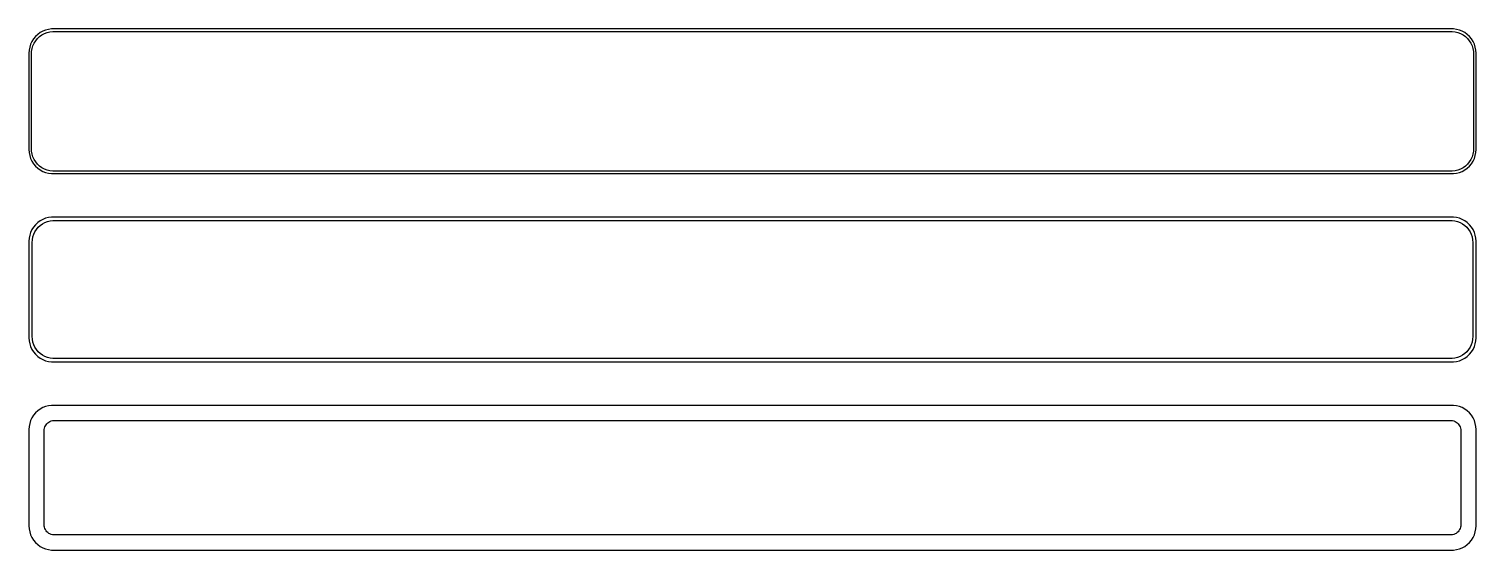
# Model space of a CAD drawing. Header units: metres. Extents: x -150 to 150, y 102 to 210.
import ezdxf

# ---------------------------------------------------------------- set-up
doc = ezdxf.new("R2010")
doc.units = ezdxf.units.M

msp = doc.modelspace()

# ---------------------------------------------------------------- linework, layer by layer
for p, q in [((-149.382, 207.409), (-149.649, 206.841)), ((-149.045, 207.939), (-149.382, 207.409)), ((-149.166, 206.499), (-148.912, 207.038)), ((-148.645, 208.423), (-149.045, 207.939)), ((-148.912, 207.038), (-148.593, 207.542)), ((-148.187, 208.853), (-148.645, 208.423)), ((-148.593, 207.542), (-148.213, 208.002)), ((-148.213, 208.002), (-147.778, 208.41)), ((-147.679, 209.222), (-148.187, 208.853)), ((-147.778, 208.41), (-147.295, 208.761)), ((-147.129, 209.524), (-147.679, 209.222)), ((-147.295, 208.761), (-146.772, 209.048)), ((-146.545, 209.755), (-147.129, 209.524)), ((-146.772, 209.048), (-146.218, 209.268)), ((-145.937, 209.911), (-146.545, 209.755)), ((-146.218, 209.268), (-145.64, 209.416)), ((-145.314, 209.99), (-145.937, 209.911)), ((-145.64, 209.416), (-145.048, 209.491)), ((145.314, 209.99), (-145.314, 209.99)), ((-145.048, 209.491), (145.048, 209.491)), ((145.048, 209.491), (145.64, 209.416)), ((145.937, 209.911), (145.314, 209.99)), ((145.64, 209.416), (146.218, 209.268)), ((146.545, 209.755), (145.937, 209.911)), ((146.218, 209.268), (146.772, 209.048)), ((147.129, 209.524), (146.545, 209.755)), ((146.772, 209.048), (147.295, 208.761)), ((147.679, 209.222), (147.129, 209.524)), ((147.295, 208.761), (147.778, 208.41)), ((148.187, 208.853), (147.679, 209.222)), ((147.778, 208.41), (148.213, 208.002)), ((148.645, 208.423), (148.187, 208.853)), ((148.213, 208.002), (148.593, 207.542)), ((148.593, 207.542), (148.912, 207.038)), ((149.045, 207.939), (148.645, 208.423)), ((148.912, 207.038), (149.166, 206.499)), ((149.382, 207.409), (149.045, 207.939)), ((149.649, 206.841), (149.382, 207.409)), ((-149.961, 205.627), (-150, 205)), ((-150, 205), (-150, 185)), ((-149.843, 206.243), (-149.961, 205.627)), ((-149.649, 206.841), (-149.843, 206.243)), ((-149.5, 204.75), (-149.463, 205.345)), ((-149.5, 185.25), (-149.5, 204.75)), ((-149.463, 205.345), (-149.351, 205.931)), ((-149.351, 205.931), (-149.166, 206.499)), ((149.166, 206.499), (149.351, 205.931)), ((149.351, 205.931), (149.463, 205.345)), ((149.463, 205.345), (149.5, 204.75)), ((149.5, 204.75), (149.5, 185.25)), ((149.843, 206.243), (149.649, 206.841)), ((149.961, 205.627), (149.843, 206.243)), ((150, 205), (149.961, 205.627)), ((150, 185), (150, 205)), ((-150, 185), (-149.961, 184.373)), ((-149.961, 184.373), (-149.843, 183.757)), ((-149.843, 183.757), (-149.649, 183.159)), ((-149.649, 183.159), (-149.382, 182.591)), ((-149.463, 184.655), (-149.5, 185.25)), ((-149.351, 184.069), (-149.463, 184.655)), ((-149.166, 183.501), (-149.351, 184.069)), ((-148.912, 182.962), (-149.166, 183.501)), ((149.166, 183.501), (148.912, 182.962)), ((149.351, 184.069), (149.166, 183.501)), ((149.463, 184.655), (149.351, 184.069)), ((149.382, 182.591), (149.649, 183.159)), ((149.5, 185.25), (149.463, 184.655)), ((149.649, 183.159), (149.843, 183.757)), ((149.843, 183.757), (149.961, 184.373)), ((149.961, 184.373), (150, 185)), ((-149.382, 182.591), (-149.045, 182.061)), ((-149.045, 182.061), (-148.645, 181.577)), ((-148.593, 182.458), (-148.912, 182.962)), ((-148.645, 181.577), (-148.187, 181.147)), ((-148.213, 181.998), (-148.593, 182.458)), ((-147.778, 181.59), (-148.213, 181.998)), ((-148.187, 181.147), (-147.679, 180.778)), ((-147.295, 181.239), (-147.778, 181.59)), ((-147.679, 180.778), (-147.129, 180.476)), ((-146.772, 180.952), (-147.295, 181.239)), ((-147.129, 180.476), (-146.545, 180.245)), ((-146.218, 180.732), (-146.772, 180.952)), ((-146.545, 180.245), (-145.937, 180.089)), ((-145.64, 180.584), (-146.218, 180.732)), ((-145.937, 180.089), (-145.314, 180.01)), ((-145.048, 180.509), (-145.64, 180.584)), ((-145.314, 180.01), (145.314, 180.01)), ((145.048, 180.509), (-145.048, 180.509)), ((145.64, 180.584), (145.048, 180.509)), ((145.314, 180.01), (145.937, 180.089)), ((146.218, 180.732), (145.64, 180.584)), ((145.937, 180.089), (146.545, 180.245)), ((146.772, 180.952), (146.218, 180.732)), ((146.545, 180.245), (147.129, 180.476)), ((147.295, 181.239), (146.772, 180.952)), ((147.129, 180.476), (147.679, 180.778)), ((147.778, 181.59), (147.295, 181.239)), ((147.679, 180.778), (148.187, 181.147)), ((148.213, 181.998), (147.778, 181.59)), ((148.187, 181.147), (148.645, 181.577)), ((148.593, 182.458), (148.213, 181.998)), ((148.912, 182.962), (148.593, 182.458)), ((148.645, 181.577), (149.045, 182.061)), ((149.045, 182.061), (149.382, 182.591)), ((-149.382, 168.409), (-149.649, 167.841)), ((-149.045, 168.939), (-149.382, 168.409)), ((-148.645, 169.423), (-149.045, 168.939)), ((-148.762, 167.956), (-148.454, 168.441)), ((-148.187, 169.853), (-148.645, 169.423)), ((-148.454, 168.441), (-148.088, 168.884)), ((-147.679, 170.222), (-148.187, 169.853)), ((-148.088, 168.884), (-147.668, 169.278)), ((-147.129, 170.524), (-147.679, 170.222)), ((-147.668, 169.278), (-147.203, 169.616)), ((-147.203, 169.616), (-146.699, 169.893)), ((-146.545, 170.755), (-147.129, 170.524)), ((-146.699, 169.893), (-146.165, 170.104)), ((-145.937, 170.911), (-146.545, 170.755)), ((-146.165, 170.104), (-145.608, 170.247)), ((-145.314, 170.99), (-145.937, 170.911)), ((-145.608, 170.247), (-145.037, 170.319)), ((145.314, 170.99), (-145.314, 170.99)), ((-145.037, 170.319), (145.037, 170.319)), ((145.037, 170.319), (145.608, 170.247)), ((145.937, 170.911), (145.314, 170.99)), ((145.608, 170.247), (146.165, 170.104)), ((146.545, 170.755), (145.937, 170.911)), ((146.165, 170.104), (146.699, 169.893)), ((147.129, 170.524), (146.545, 170.755)), ((146.699, 169.893), (147.203, 169.616)), ((147.679, 170.222), (147.129, 170.524)), ((147.203, 169.616), (147.668, 169.278)), ((147.668, 169.278), (148.088, 168.884)), ((148.187, 169.853), (147.679, 170.222)), ((148.088, 168.884), (148.454, 168.441)), ((148.645, 169.423), (148.187, 169.853)), ((148.454, 168.441), (148.762, 167.956)), ((149.045, 168.939), (148.645, 169.423)), ((149.382, 168.409), (149.045, 168.939)), ((149.649, 167.841), (149.382, 168.409)), ((-149.961, 166.627), (-150, 166)), ((-150, 166), (-150, 146)), ((-149.843, 167.243), (-149.961, 166.627)), ((-149.649, 167.841), (-149.843, 167.243)), ((-149.328, 165.75), (-149.292, 166.324)), ((-149.328, 146.25), (-149.328, 165.75)), ((-149.292, 166.324), (-149.185, 166.889)), ((-149.185, 166.889), (-149.007, 167.435)), ((-149.007, 167.435), (-148.762, 167.956)), ((148.762, 167.956), (149.007, 167.435)), ((149.007, 167.435), (149.185, 166.889)), ((149.185, 166.889), (149.292, 166.324)), ((149.292, 166.324), (149.328, 165.75)), ((149.328, 165.75), (149.328, 146.25)), ((149.843, 167.243), (149.649, 167.841)), ((149.961, 166.627), (149.843, 167.243)), ((150, 166), (149.961, 166.627)), ((150, 146), (150, 166)), ((-150, 146), (-149.961, 145.373)), ((-149.961, 145.373), (-149.843, 144.757)), ((-149.843, 144.757), (-149.649, 144.159)), ((-149.649, 144.159), (-149.382, 143.591)), ((-149.292, 145.676), (-149.328, 146.25)), ((-149.185, 145.111), (-149.292, 145.676)), ((-149.007, 144.565), (-149.185, 145.111)), ((-148.762, 144.044), (-149.007, 144.565)), ((-148.454, 143.559), (-148.762, 144.044)), ((148.762, 144.044), (148.454, 143.559)), ((149.007, 144.565), (148.762, 144.044)), ((149.185, 145.111), (149.007, 144.565)), ((149.292, 145.676), (149.185, 145.111)), ((149.328, 146.25), (149.292, 145.676)), ((149.382, 143.591), (149.649, 144.159)), ((149.649, 144.159), (149.843, 144.757)), ((149.843, 144.757), (149.961, 145.373)), ((149.961, 145.373), (150, 146)), ((-149.382, 143.591), (-149.045, 143.061)), ((-149.045, 143.061), (-148.645, 142.577)), ((-148.645, 142.577), (-148.187, 142.147)), ((-148.088, 143.116), (-148.454, 143.559)), ((-148.187, 142.147), (-147.679, 141.778)), ((-147.668, 142.722), (-148.088, 143.116)), ((-147.679, 141.778), (-147.129, 141.476)), ((-147.203, 142.384), (-147.668, 142.722)), ((-146.699, 142.107), (-147.203, 142.384)), ((-147.129, 141.476), (-146.545, 141.245)), ((-146.165, 141.896), (-146.699, 142.107)), ((-146.545, 141.245), (-145.937, 141.089)), ((-145.608, 141.753), (-146.165, 141.896)), ((-145.937, 141.089), (-145.314, 141.01)), ((-145.037, 141.681), (-145.608, 141.753)), ((-145.314, 141.01), (145.314, 141.01)), ((145.037, 141.681), (-145.037, 141.681)), ((145.608, 141.753), (145.037, 141.681)), ((145.314, 141.01), (145.937, 141.089)), ((146.165, 141.896), (145.608, 141.753)), ((145.937, 141.089), (146.545, 141.245)), ((146.699, 142.107), (146.165, 141.896)), ((146.545, 141.245), (147.129, 141.476)), ((147.203, 142.384), (146.699, 142.107)), ((147.129, 141.476), (147.679, 141.778)), ((147.668, 142.722), (147.203, 142.384)), ((148.088, 143.116), (147.668, 142.722)), ((147.679, 141.778), (148.187, 142.147)), ((148.454, 143.559), (148.088, 143.116)), ((148.187, 142.147), (148.645, 142.577)), ((148.645, 142.577), (149.045, 143.061)), ((149.045, 143.061), (149.382, 143.591)), ((-149.382, 129.409), (-149.649, 128.841)), ((-149.045, 129.939), (-149.382, 129.409)), ((-148.645, 130.423), (-149.045, 129.939)), ((-148.187, 130.853), (-148.645, 130.423)), ((-147.679, 131.222), (-148.187, 130.853)), ((-147.129, 131.524), (-147.679, 131.222)), ((-146.545, 131.755), (-147.129, 131.524)), ((-145.937, 131.911), (-146.545, 131.755)), ((-145.314, 131.99), (-145.937, 131.911)), ((145.314, 131.99), (-145.314, 131.99)), ((145.937, 131.911), (145.314, 131.99)), ((146.545, 131.755), (145.937, 131.911)), ((147.129, 131.524), (146.545, 131.755)), ((147.679, 131.222), (147.129, 131.524)), ((148.187, 130.853), (147.679, 131.222)), ((148.645, 130.423), (148.187, 130.853)), ((149.045, 129.939), (148.645, 130.423)), ((149.382, 129.409), (149.045, 129.939)), ((149.649, 128.841), (149.382, 129.409)), ((-149.961, 127.627), (-150, 127)), ((-150, 127), (-150, 107)), ((-149.843, 128.243), (-149.961, 127.627)), ((-149.649, 128.841), (-149.843, 128.243)), ((-146.86, 126.75), (-146.843, 127.014)), ((-146.86, 107.25), (-146.86, 126.75)), ((-146.843, 127.014), (-146.793, 127.275)), ((-146.793, 127.275), (-146.711, 127.527)), ((-146.711, 127.527), (-146.599, 127.766)), ((-146.599, 127.766), (-146.457, 127.99)), ((-146.457, 127.99), (-146.288, 128.194)), ((-146.288, 128.194), (-146.095, 128.375)), ((-146.095, 128.375), (-145.88, 128.531)), ((-145.88, 128.531), (-145.648, 128.659)), ((-145.648, 128.659), (-145.402, 128.756)), ((-145.402, 128.756), (-145.145, 128.822)), ((-145.145, 128.822), (-144.882, 128.855)), ((-144.882, 128.855), (144.882, 128.855)), ((144.882, 128.855), (145.145, 128.822)), ((145.145, 128.822), (145.402, 128.756)), ((145.402, 128.756), (145.648, 128.659)), ((145.648, 128.659), (145.88, 128.531)), ((145.88, 128.531), (146.095, 128.375)), ((146.095, 128.375), (146.288, 128.194)), ((146.288, 128.194), (146.457, 127.99)), ((146.457, 127.99), (146.599, 127.766)), ((146.599, 127.766), (146.711, 127.527)), ((146.711, 127.527), (146.793, 127.275)), ((146.793, 127.275), (146.843, 127.014)), ((146.843, 127.014), (146.86, 126.75)), ((146.86, 126.75), (146.86, 107.25)), ((149.843, 128.243), (149.649, 128.841)), ((149.961, 127.627), (149.843, 128.243)), ((150, 127), (149.961, 127.627)), ((150, 107), (150, 127)), ((-150, 107), (-149.961, 106.373)), ((-149.961, 106.373), (-149.843, 105.757)), ((-149.843, 105.757), (-149.649, 105.159)), ((-149.649, 105.159), (-149.382, 104.591)), ((-146.843, 106.986), (-146.86, 107.25)), ((-146.793, 106.725), (-146.843, 106.986)), ((-146.711, 106.473), (-146.793, 106.725)), ((-146.599, 106.234), (-146.711, 106.473)), ((-146.457, 106.01), (-146.599, 106.234)), ((-146.288, 105.806), (-146.457, 106.01)), ((-146.095, 105.625), (-146.288, 105.806)), ((-145.88, 105.469), (-146.095, 105.625)), ((-145.648, 105.341), (-145.88, 105.469)), ((-145.402, 105.244), (-145.648, 105.341)), ((-145.145, 105.178), (-145.402, 105.244)), ((-144.882, 105.145), (-145.145, 105.178)), ((144.882, 105.145), (-144.882, 105.145)), ((145.145, 105.178), (144.882, 105.145)), ((145.402, 105.244), (145.145, 105.178)), ((145.648, 105.341), (145.402, 105.244)), ((145.88, 105.469), (145.648, 105.341)), ((146.095, 105.625), (145.88, 105.469)), ((146.288, 105.806), (146.095, 105.625)), ((146.457, 106.01), (146.288, 105.806)), ((146.599, 106.234), (146.457, 106.01)), ((146.711, 106.473), (146.599, 106.234)), ((146.793, 106.725), (146.711, 106.473)), ((146.843, 106.986), (146.793, 106.725)), ((146.86, 107.25), (146.843, 106.986)), ((149.382, 104.591), (149.649, 105.159)), ((149.649, 105.159), (149.843, 105.757)), ((149.843, 105.757), (149.961, 106.373)), ((149.961, 106.373), (150, 107)), ((-149.382, 104.591), (-149.045, 104.061)), ((-149.045, 104.061), (-148.645, 103.577)), ((-148.645, 103.577), (-148.187, 103.147)), ((-148.187, 103.147), (-147.679, 102.778)), ((-147.679, 102.778), (-147.129, 102.476)), ((-147.129, 102.476), (-146.545, 102.245)), ((-146.545, 102.245), (-145.937, 102.089)), ((-145.937, 102.089), (-145.314, 102.01)), ((-145.314, 102.01), (145.314, 102.01)), ((145.314, 102.01), (145.937, 102.089)), ((145.937, 102.089), (146.545, 102.245)), ((146.545, 102.245), (147.129, 102.476)), ((147.129, 102.476), (147.679, 102.778)), ((147.679, 102.778), (148.187, 103.147)), ((148.187, 103.147), (148.645, 103.577)), ((148.645, 103.577), (149.045, 104.061)), ((149.045, 104.061), (149.382, 104.591))]:
    msp.add_line(p, q)

doc.saveas('drawing.dxf')
